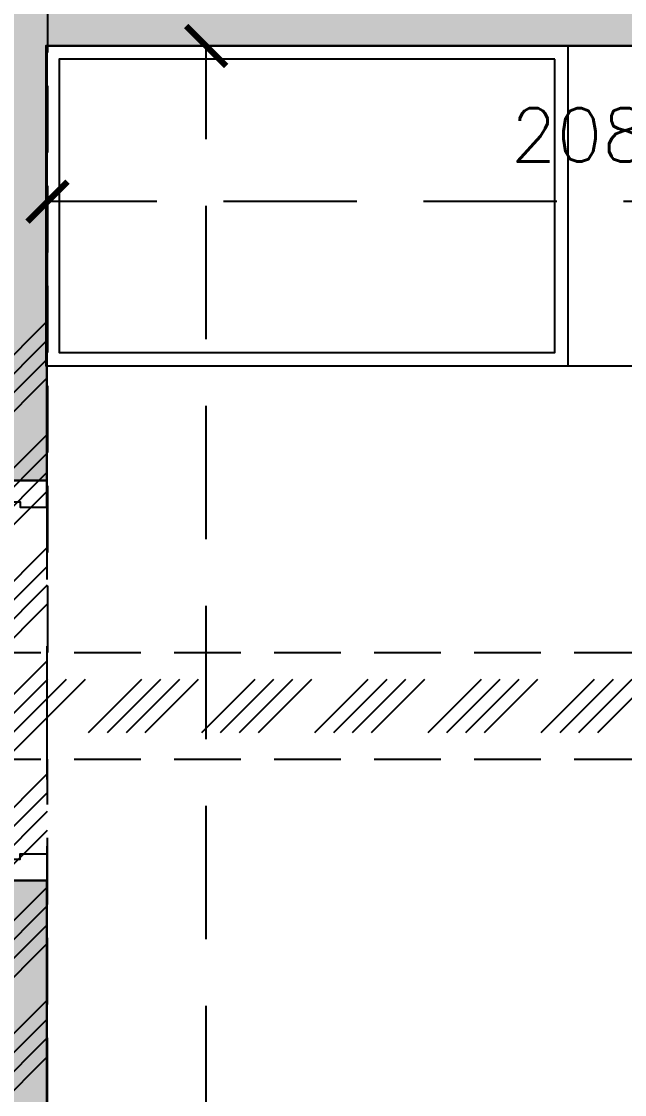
# Model space of a CAD drawing. Header units: millimetres. Extents: x 1135099 to 1230264, y -5736945 to -5695799.
# Drawn here: x 1186584 to 1187715, y -5716815 to -5714802 of the extents above; entities that cross this region are included whole.
import ezdxf

# ---------------------------------------------------------------- set-up
doc = ezdxf.new("R2010")
doc.units = ezdxf.units.MM
doc.header["$LTSCALE"] = 1000
doc.header["$MEASUREMENT"] = 0
for name, pattern in [('$0$( Hidden )', [0.375, 0.25, -0.125]), ('3BHK-A$0$AUDIT_D_120904163729-0', [0]), ('3BHK-A$0$HIDDEN', [0.375, 0.25, -0.125]), ('AUDIT_D_120904163729-0', [0]), ('T8(T9 IS SIMILAR) - DIMENSION & TEXTING$0$HIDDEN', [0.375, 0.25, -0.125]), ('T8(T9 IS SIMILAR)$0$$0$HIDDEN', [0.375, 0.25, -0.125])]:
    doc.linetypes.add(name, pattern=pattern)
doc.layers.get('0').update_dxf_attribs({"linetype": 'AUDIT_D_120904163729-0'})
for name, color, linetype in [('$0$a-beam 2', 50, 'Continuous'), ('3BHK-A$0$A-DOOR-FULL', 2, 'Continuous'), ('3BHK-A$0$a-furniture', 8, 'Continuous'), ('3BHK-A$0$A-HATCH -160', 251, '3BHK-A$0$AUDIT_D_120904163729-0'), ('T8(T9 IS SIMILAR) - DIMENSION & TEXTING$0$A-DIMENSIONS', 2, 'T8(T9 IS SIMILAR) - DIMENSION & TEXTING$0$HIDDEN'), ('T8(T9 IS SIMILAR)$0$S-BEAM', 20, 'T8(T9 IS SIMILAR)$0$$0$HIDDEN')]:
    doc.layers.add(name, color=color, linetype=linetype)
doc.layers.add('3BHK-A$0$A-WALL- 160', color=6, linetype='Continuous', lineweight=30)
doc.layers.add('T8(T9 IS SIMILAR)$0$D&W', color=8, linetype='Continuous', lineweight=25)
doc.styles.add('T8(T9 IS SIMILAR) - DIMENSION & TEXTING$0$Romans 1', font='romans.shx', dxfattribs={"height": 100})
doc.dimstyles.new('T8(T9 IS SIMILAR) - DIMENSION & TEXTING$0$ALPINE S', dxfattribs={"dimscale": 0, "dimtxt": 100, "dimasz": 75, "dimexe": 0, "dimexo": 0, "dimgap": 75, "dimtad": 1, "dimdec": 0, "dimzin": 0, "dimdsep": 46, "dimtxsty": 'T8(T9 IS SIMILAR) - DIMENSION & TEXTING$0$Romans 1', "dimblk": 'T8(T9 IS SIMILAR) - DIMENSION & TEXTING$0$_ArchTick', "dimcen": 0.09, "dimclrd": 256, "dimclre": 256, "dimclrt": 7, "dimadec": 0, "dimazin": 0, "dimtfac": 1, "dimtdec": 0, "dimtofl": 0, "dimtmove": 1, "dimatfit": 0, "dimldrblk": 'T8(T9 IS SIMILAR) - DIMENSION & TEXTING$0$_Open90', "dimfxl": 1, "dimtolj": 1, "dimtzin": 0, "dimarcsym": 0})

# ---------------------------------------------------------------- blocks, each defined once
blk = doc.blocks.new('$0$A$C76D3746F')
at = {"layer": '$0$a-beam 2', "color": 8, "linetype": '$0$( Hidden )', "ltscale": 0.5}
for p, q in [((-1800.6, -5399.8), (-1800.6, -815, -0.1)), ((-350, -5399.8), (-5100, -5399.8)), ((-350, -5599.8), (-5100, -5599.8)), ((-1800, -10184.9, 0), (-1800, -5599.8))]:
    blk.add_line(p, q, dxfattribs=at)
blk = doc.blocks.new('T8(T9 IS SIMILAR) - DIMENSION & TEXTING$0$_ArchTick')
at = {"color": 0, "linetype": 'ByBlock', "const_width": 0.15}
blk.add_lwpolyline([(-0.5, -0.5), (0.5, 0.5)], dxfattribs=at)
blk = doc.blocks.new('*D379')
at = {"layer": 'T8(T9 IS SIMILAR) - DIMENSION & TEXTING$0$A-DIMENSIONS', "linetype": 'T8(T9 IS SIMILAR) - DIMENSION & TEXTING$0$HIDDEN', "lineweight": -2, "transparency": 16777216}
for p, q in [((1186632.7, -5715313.4), (1186632.7, -5715140.3)), ((1188712.8, -5715363.4), (1188712.8, -5715140.3))]:
    blk.add_line(p, q, dxfattribs=at)
at = {"layer": 'T8(T9 IS SIMILAR) - DIMENSION & TEXTING$0$A-DIMENSIONS', "lineweight": -2, "transparency": 16777216}
blk.add_line((1188712.8, -5715140.3), (1186632.7, -5715140.3), dxfattribs=at)
at = {"layer": 'T8(T9 IS SIMILAR) - DIMENSION & TEXTING$0$A-DIMENSIONS', "linetype": 'ByBlock', "lineweight": -2, "transparency": 16777216, "xscale": 75, "yscale": 75, "zscale": 75, "rotation": 180}
blk.add_blockref('T8(T9 IS SIMILAR) - DIMENSION & TEXTING$0$_ArchTick', (1186632.7, -5715140.3), dxfattribs=at)
at = {"layer": 'T8(T9 IS SIMILAR) - DIMENSION & TEXTING$0$A-DIMENSIONS', "linetype": 'ByBlock', "lineweight": -2, "transparency": 16777216, "xscale": 75, "yscale": 75, "zscale": 75}
blk.add_blockref('T8(T9 IS SIMILAR) - DIMENSION & TEXTING$0$_ArchTick', (1188712.8, -5715140.3), dxfattribs=at)
at = {"layer": 'T8(T9 IS SIMILAR) - DIMENSION & TEXTING$0$A-DIMENSIONS', "color": 7, "linetype": 'ByBlock', "transparency": 16777216, "insert": (1187672.7, -5715015.3), "char_height": 100, "attachment_point": 5, "style": 'T8(T9 IS SIMILAR) - DIMENSION & TEXTING$0$Romans 1'}
blk.add_mtext('\\A1;2080', dxfattribs=at)
blk = doc.blocks.new('T8(T9 IS SIMILAR) - DIMENSION & TEXTING$0$_Open90')
at = {"color": 0, "linetype": 'ByBlock', "lineweight": -2}
for p, q in [((-0.5, 0.5), (0, 0)), ((0, 0), (-1, 0)), ((0, 0), (-0.5, -0.5))]:
    blk.add_line(p, q, dxfattribs=at)
blk = doc.blocks.new('*D364')
at = {"layer": 'T8(T9 IS SIMILAR) - DIMENSION & TEXTING$0$A-DIMENSIONS', "linetype": 'T8(T9 IS SIMILAR) - DIMENSION & TEXTING$0$HIDDEN', "lineweight": -2, "transparency": 16777216}
for p, q in [((1187097.1, -5714848.5), (1186930.2, -5714848.5)), ((1187097.1, -5719523.3), (1186930.2, -5719523.3))]:
    blk.add_line(p, q, dxfattribs=at)
at = {"layer": 'T8(T9 IS SIMILAR) - DIMENSION & TEXTING$0$A-DIMENSIONS', "lineweight": -2, "transparency": 16777216}
blk.add_line((1186930.2, -5719523.3), (1186930.2, -5714848.5), dxfattribs=at)
at = {"layer": 'T8(T9 IS SIMILAR) - DIMENSION & TEXTING$0$A-DIMENSIONS', "linetype": 'ByBlock', "lineweight": -2, "transparency": 16777216, "xscale": 75, "yscale": 75, "zscale": 75}
for p, rotation in [((1186930.2, -5714848.5), 90), ((1186930.2, -5719523.3), 270)]:
    blk.add_blockref('T8(T9 IS SIMILAR) - DIMENSION & TEXTING$0$_ArchTick', p, dxfattribs=dict(at, rotation=rotation))
at = {"layer": 'T8(T9 IS SIMILAR) - DIMENSION & TEXTING$0$A-DIMENSIONS', "color": 7, "linetype": 'ByBlock', "transparency": 16777216, "insert": (1186805.2, -5717185.9), "char_height": 100, "attachment_point": 5, "rotation": 90, "style": 'T8(T9 IS SIMILAR) - DIMENSION & TEXTING$0$Romans 1'}
blk.add_mtext('\\A1;4675', dxfattribs=at)
blk = doc.blocks.new('*U675')
for points in [[(-710, 0), (-670, 0), (-670, 30), (-660, 30), (-660, 80), (-710, 80)], [(40, 0), (0, 0), (0, 30), (-10, 30), (-10, 80), (40, 80)], [(0, 0), (0, -670), (-30, -670), (-30, 0)]]:
    blk.add_lwpolyline(points, close=True)
at = {"color": 0, "linetype": 'ByBlock', "ltscale": 0.25}
blk.add_arc((1, 0.4), 671, 180.0347, 267.627, dxfattribs=at)
blk = doc.blocks.new('3BHK-A')
at = {"layer": '3BHK-A$0$A-HATCH -160', "linetype": 'ByBlock'}
h = blk.add_hatch(dxfattribs=at)
h.set_pattern_fill('ZIGZAG', color=256, scale=250)
h.set_pattern_definition([(9e-15, (1e-08, 0), (31.25, 31.25), [31.25, -31.25]), (90, (31.25, 0), (-31.25, 31.25), [31.25, -31.25])])
h.paths.add_polyline_path([(1185182.8, -5714749.5), (1186532.7, -5714749.5), (1186532.7, -5714149.5), (1186632.7, -5714149.5), (1186632.7, -5714749.5), (1188712.7, -5714749.5), (1188712.7, -5714049.5), (1189032.5, -5714049.5), (1189032.5, -5714149.5), (1188812.7, -5714149.5), (1188812.7, -5715449.5), (1189032.5, -5715449.5), (1189032.5, -5715549.5), (1188712.7, -5715549.5), (1188712.7, -5714849.5), (1186632.7, -5714849.5), (1186632.7, -5715664.5), (1186532.7, -5715664.5), (1186532.7, -5714849.5), (1185182.8, -5714849.5)])
h.paths.add_polyline_path([(1185182.8, -5713249.5), (1185782.7, -5713249.5), (1185782.7, -5713149.5), (1185182.8, -5713149.5)])
h.paths.add_polyline_path([(1186532.7, -5710699.5), (1186632.7, -5710699.5), (1186632.7, -5713249.5), (1186532.7, -5713249.5)])
h.paths.add_polyline_path([(1186532.7, -5717399.5), (1186632.7, -5717399.5), (1186632.7, -5716414.5), (1186532.7, -5716414.5)])
h.paths.add_polyline_path([(1194902.2, -5715375), (1194082.3, -5715375), (1194082.3, -5715475), (1194902.2, -5715475)])
h.paths.add_polyline_path([(1195782.2, -5715375), (1196682.2, -5715375), (1196682.2, -5715475), (1195782.2, -5715475)])
h.paths.add_polyline_path([(1194132.5, -5714149.9), (1196532.4, -5714149.9), (1196532.4, -5714049.9), (1194132.5, -5714049.9)])
h.paths.add_polyline_path([(1197432.4, -5711800.2), (1197532.4, -5711800.2), (1197532.4, -5714149.9), (1197432.4, -5714149.9)])
h.paths.add_polyline_path([(1198282.4, -5714149.9), (1198958.7, -5714149.9), (1198958.7, -5714049.9), (1198282.4, -5714049.9)])
h.paths.add_polyline_path([(1196871.9, -5720208.6), (1196082.2, -5720209.7), (1196082.3, -5720109.7), (1196082.2, -5720109.7), (1196182.2, -5720109.7), (1196871.9, -5720108.6)])
h.paths.add_polyline_path([(1193397.2, -5709939.9), (1193882.3, -5709939.6), (1193882.3, -5710040.1), (1193397.3, -5710040.1)])
h.paths.add_polyline_path([(1186632.7, -5708554.7), (1187192.3, -5708554.8), (1187192.3, -5708654.7), (1186632.7, -5708654.7)])
h.paths.add_polyline_path([(1194182.3, -5715724), (1194082.3, -5715724), (1194082.3, -5715474), (1194182.3, -5715474)])
at = {"layer": '3BHK-A$0$a-furniture', "extrusion": (-3.77334e-05, 0.000376539, 1)}
blk.add_line((1187610.3, -5715448.4, 0), (1187610.3, -5714848.4, 0), dxfattribs=at)
at = {"layer": '3BHK-A$0$a-furniture'}
blk.add_line((1186631, -5715448.4, 0), (1188713.4, -5715448.4, 0), dxfattribs=at)
at = {"layer": '3BHK-A$0$a-furniture', "elevation": 0}
for points in [[(1187610.3, -5714848.4), (1186630.9, -5714848.4), (1186631, -5715448.4), (1187610.3, -5715448.4)], [(1187585.3, -5714873.4), (1186655.9, -5714873.4), (1186656, -5715423.4), (1187585.3, -5715423.4)]]:
    blk.add_lwpolyline(points, close=True, dxfattribs=at)
at = {"layer": '3BHK-A$0$A-WALL- 160', "linetype": 'ByBlock'}
for p, q in [((1188712.7, -5714848.5, 0), (1186632.7, -5714848.5, 0)), ((1186632.7, -5714848.5, 0), (1186632.7, -5715663.5, 0)), ((1186632.7, -5715663.5, 0), (1186532.7, -5715663.5, 0)), ((1186632.7, -5716413.5, 0), (1186532.7, -5716413.5, 0)), ((1186632.7, -5716413.5, 0), (1186632.7, -5717398.5, 0))]:
    blk.add_line(p, q, dxfattribs=at)
at = {"layer": '3BHK-A$0$A-DOOR-FULL', "linetype": '3BHK-A$0$HIDDEN', "rotation": 270}
blk.add_blockref('*U675', (1186552.7, -5716373.5, 0), dxfattribs=at)
blk = doc.blocks.new('T8(T9 IS SIMILAR)')
at = {"layer": 'T8(T9 IS SIMILAR)$0$S-BEAM'}
for p, q in [((1189932, -5714848.8, -0.2), (1185182.1, -5714848.8, -0.2)), ((1186632.8, -5714848.8, -0.2), (1186632.1, -5719483.5, -0.2))]:
    blk.add_line(p, q, dxfattribs=at)
at = {"layer": 'T8(T9 IS SIMILAR)$0$D&W', "linetype": 'ByBlock'}
blk.add_blockref('3BHK-A', (0, 0), dxfattribs=at)
blk = doc.blocks.new('T8(T9 IS SIMILAR) - DIMENSION & TEXTING')
at = {"layer": 'T8(T9 IS SIMILAR) - DIMENSION & TEXTING$0$A-DIMENSIONS', "linetype": 'ByBlock'}
for base, p1, p2, angle, picture, middle in [((1186930.2, -5714848.5, 0.5), (1187097.1, -5719523.3, 1), (1187097.1, -5714848.5, 1), 270, '*D364', (1186805.2, -5717185.9, 0.5)), ((1186632.7, -5715140.3, 0.5), (1188712.8, -5715363.4, 0.5), (1186632.7, -5715313.4, 0.5), 180, '*D379', (1187672.7, -5715015.3, 0.5))]:
    dim = blk.add_linear_dim(base=base, p1=p1, p2=p2, angle=angle, dimstyle='T8(T9 IS SIMILAR) - DIMENSION & TEXTING$0$ALPINE S', override={"dimscale": 1, "dimfxl": 5, "dimarcsym": 1}, dxfattribs=at)
    dim.commit()
    dim.dimension.update_dxf_attribs({"geometry": picture, "text_midpoint": middle})

msp = doc.modelspace()

# ---------------------------------------------------------------- hatches: boundary and pattern name
at = {"layer": '$0$a-beam 2', "linetype": '$0$( Hidden )', "ltscale": 0.5}
h = msp.add_hatch(dxfattribs=at)
h.set_pattern_fill('ANSI34', color=8, scale=200)
h.set_pattern_definition([(45, (2639.41, -1035.8), (-106.066017, 106.066017), []), (45, (2674.77, -1035.8), (-106.066017, 106.066017), []), (45, (2710.12, -1035.8), (-106.066017, 106.066017), []), (45, (2745.48, -1035.8), (-106.066017, 106.066017), [])])
h.paths.add_polyline_path([(1198282.6, -5716760.5), (1198958.9, -5716760.5), (1198958.9, -5716660.5), (1198282.6, -5716660.5)])
h.paths.add_polyline_path([(1196532.6, -5716760.5), (1194132.6, -5716760.5), (1194132.6, -5716660.5), (1196532.6, -5716660.5)])
h.paths.add_polyline_path([(1194857.5, -5715335.4), (1194857.5, -5715435.4), (1193882.5, -5715435.4), (1193882.5, -5715335.5)])
h.paths.add_polyline_path([(1185782.7, -5714535.5), (1185182.8, -5714535.5), (1185182.8, -5714435.5), (1185782.7, -5714435.5)])
h.paths.add_polyline_path([(1186532.7, -5711985.5), (1186632.7, -5711985.5), (1186632.7, -5714535.5), (1186532.7, -5714535.5)])
h.paths.add_polyline_path([(1189032.8, -5715435.5), (1189032.8, -5715335.5), (1188712.7, -5715335.5), (1188712.7, -5716035.5), (1186632.7, -5716035.5), (1186632.7, -5715335.5), (1186532.7, -5715335.5), (1186532.7, -5716035.5), (1185182.8, -5716035.5), (1185182.8, -5716135.5), (1186532.7, -5716135.5), (1186532.7, -5716835.5), (1186632.7, -5716835.5), (1186632.7, -5716135.5), (1188712.7, -5716135.5), (1188712.7, -5716835.5), (1189032.8, -5716835.5), (1189032.8, -5716735.5), (1188812.7, -5716735.5), (1188812.7, -5715435.5)])
h.paths.add_polyline_path([(1186532.7, -5717585.5), (1186632.7, -5717585.5), (1186632.7, -5718685.5), (1186532.7, -5718685.5)])
h.paths.add_polyline_path([(1186632.7, -5710585.6), (1186632.7, -5710685.7), (1186632.7, -5710685.7), (1186632.7, -5710585.6)])

# ---------------------------------------------------------------- block references
at = {"layer": '$0$a-beam 2', "linetype": 'ByBlock', "xscale": -1}
msp.add_blockref('$0$A$C76D3746F', (1184832.7, -5710585.7, 0.1), dxfattribs=at)

# ---------------------------------------------------------------- next in the draw order: block references
at = {"linetype": 'ByBlock'}
msp.add_blockref('T8(T9 IS SIMILAR)', (-1.4, 0.2, -0.6), dxfattribs=at)

# ---------------------------------------------------------------- next in the draw order: block references
msp.add_blockref('T8(T9 IS SIMILAR) - DIMENSION & TEXTING', (0, 0), dxfattribs=at)

doc.saveas('drawing.dxf')
